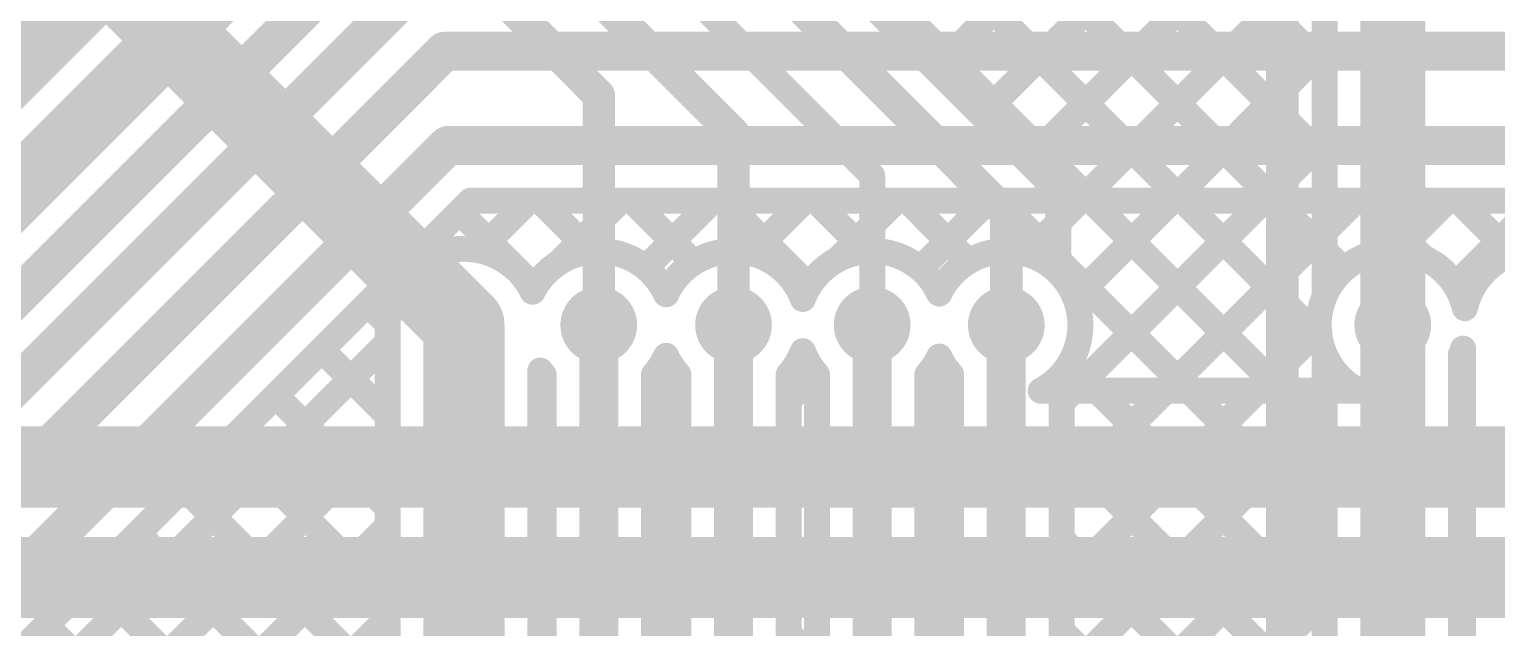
# Model space of a CAD drawing. Header units: millimetres. Extents: x 0 to 214, y 0 to 214.
# Drawn here: x 4.8132 to 5.265, y 2.8385 to 3.0228 of the extents above; entities that cross this region are included whole.
import ezdxf

# ---------------------------------------------------------------- set-up
doc = ezdxf.new("R2010")
doc.units = ezdxf.units.MM
doc.header["$MEASUREMENT"] = 0
for name, color, linetype in [('BottomLayer', 5, 'Continuous'), ('BottomSolder', 6, 'Continuous'), ('Mechanical1', 6, 'Continuous'), ('TopLayer', 1, 'Continuous'), ('TopSolder', 216, 'Continuous'), ('ViaHoleLayer', 16, 'Continuous')]:
    doc.layers.add(name, color=color, linetype=linetype)

msp = doc.modelspace()

# ---------------------------------------------------------------- hatches: boundary and pattern name
at = {"layer": 'BottomLayer'}
h = msp.add_hatch(color=5, dxfattribs=at)
edge = h.paths.add_edge_path()
edge.add_arc((4.947, 2.9317), 0.01181, 0, 360)
h = msp.add_hatch(color=5, dxfattribs=at)
edge = h.paths.add_edge_path()
edge.add_arc((4.9885, 2.9317), 0.01181, 0, 360)
h = msp.add_hatch(color=5, dxfattribs=at)
edge = h.paths.add_edge_path()
edge.add_arc((5.03, 2.9317), 0.01181, 0, 360)
h = msp.add_hatch(color=5, dxfattribs=at)
edge = h.paths.add_edge_path()
edge.add_arc((5.0727, 2.9317), 0.01181, 0, 360)
h = msp.add_hatch(color=5, dxfattribs=at)
edge = h.paths.add_edge_path()
edge.add_arc((5.114, 2.9317), 0.01181, 0, 360)
h = msp.add_hatch(color=5, dxfattribs=at)
edge = h.paths.add_edge_path()
edge.add_arc((5.233, 2.9317), 0.01181, 0, 360)
at = {"layer": 'BottomSolder'}
h = msp.add_hatch(color=6, dxfattribs=at)
edge = h.paths.add_edge_path()
edge.add_arc((4.947, 2.9317), 0.00991, 0, 360)
h = msp.add_hatch(color=6, dxfattribs=at)
edge = h.paths.add_edge_path()
edge.add_arc((4.9885, 2.9317), 0.00991, 0, 360)
h = msp.add_hatch(color=6, dxfattribs=at)
edge = h.paths.add_edge_path()
edge.add_arc((5.03, 2.9317), 0.00991, 0, 360)
h = msp.add_hatch(color=6, dxfattribs=at)
edge = h.paths.add_edge_path()
edge.add_arc((5.0727, 2.9317), 0.00991, 0, 360)
h = msp.add_hatch(color=6, dxfattribs=at)
edge = h.paths.add_edge_path()
edge.add_arc((5.114, 2.9317), 0.00991, 0, 360)
h = msp.add_hatch(color=6, dxfattribs=at)
edge = h.paths.add_edge_path()
edge.add_arc((5.233, 2.9317), 0.00991, 0, 360)
at = {"layer": 'TopLayer'}
h = msp.add_hatch(color=1, dxfattribs=at)
edge = h.paths.add_edge_path()
edge.add_arc((4.947, 2.9317), 0.01181, 0, 360)
h = msp.add_hatch(color=1, dxfattribs=at)
edge = h.paths.add_edge_path()
edge.add_arc((4.9885, 2.9317), 0.01181, 0, 360)
h = msp.add_hatch(color=1, dxfattribs=at)
edge = h.paths.add_edge_path()
edge.add_arc((5.03, 2.9317), 0.01181, 0, 360)
h = msp.add_hatch(color=1, dxfattribs=at)
edge = h.paths.add_edge_path()
edge.add_arc((5.0727, 2.9317), 0.01181, 0, 360)
h = msp.add_hatch(color=1, dxfattribs=at)
edge = h.paths.add_edge_path()
edge.add_arc((5.114, 2.9317), 0.01181, 0, 360)
h = msp.add_hatch(color=1, dxfattribs=at)
edge = h.paths.add_edge_path()
edge.add_arc((5.233, 2.9317), 0.01181, 0, 360)
at = {"layer": 'TopSolder'}
h = msp.add_hatch(color=216, dxfattribs=at)
edge = h.paths.add_edge_path()
edge.add_arc((4.947, 2.9317), 0.00991, 0, 360)
h = msp.add_hatch(color=216, dxfattribs=at)
edge = h.paths.add_edge_path()
edge.add_arc((4.9885, 2.9317), 0.00991, 0, 360)
h = msp.add_hatch(color=216, dxfattribs=at)
edge = h.paths.add_edge_path()
edge.add_arc((5.03, 2.9317), 0.00991, 0, 360)
h = msp.add_hatch(color=216, dxfattribs=at)
edge = h.paths.add_edge_path()
edge.add_arc((5.0727, 2.9317), 0.00991, 0, 360)
h = msp.add_hatch(color=216, dxfattribs=at)
edge = h.paths.add_edge_path()
edge.add_arc((5.114, 2.9317), 0.00991, 0, 360)
h = msp.add_hatch(color=216, dxfattribs=at)
edge = h.paths.add_edge_path()
edge.add_arc((5.233, 2.9317), 0.00991, 0, 360)
at = {"layer": 'ViaHoleLayer'}
h = msp.add_hatch(color=16, dxfattribs=at)
edge = h.paths.add_edge_path()
edge.add_arc((4.947, 2.9317), 0.00591, 0, 360)
h = msp.add_hatch(color=16, dxfattribs=at)
edge = h.paths.add_edge_path()
edge.add_arc((4.9885, 2.9317), 0.00591, 0, 360)
h = msp.add_hatch(color=16, dxfattribs=at)
edge = h.paths.add_edge_path()
edge.add_arc((5.03, 2.9317), 0.00591, 0, 360)
h = msp.add_hatch(color=16, dxfattribs=at)
edge = h.paths.add_edge_path()
edge.add_arc((5.0727, 2.9317), 0.00591, 0, 360)
h = msp.add_hatch(color=16, dxfattribs=at)
edge = h.paths.add_edge_path()
edge.add_arc((5.114, 2.9317), 0.00591, 0, 360)
h = msp.add_hatch(color=16, dxfattribs=at)
edge = h.paths.add_edge_path()
edge.add_arc((5.233, 2.9317), 0.00591, 0, 360)

# ---------------------------------------------------------------- linework, layer by layer
at = {"layer": 'BottomLayer'}
for points, const_width in [([(5.233, 2.9317), (5.233, 3.244)], 0.02), ([(5.212, 2.94061), (5.212, 3.2353)], 0.008), ([(4.90211, 3.208), (5.19861, 2.9115)], 0.008), ([(4.9304, 3.208), (5.21051, 2.92789)], 0.008), ([(4.95868, 3.208), (5.212, 2.95468)], 0.008), ([(4.98696, 3.208), (5.212, 2.98296)], 0.008), ([(5.01525, 3.208), (5.212, 3.01125)], 0.008), ([(4.91842, 3.1843), (5.1253, 2.97742)], 0.008), ([(4.9071, 3.173), (5.114, 2.9661)], 0.01), ([(5.07817, 3.02456), (5.212, 3.15839)], 0.008), ([(4.8984, 3.152), (5.0727, 2.9777)], 0.008), ([(4.8897, 3.131), (5.03, 2.9907)], 0.01), ([(5.09231, 3.01041), (5.212, 3.1301)], 0.008), ([(4.881, 3.11), (4.9885, 3.0025)], 0.01), ([(5.10645, 2.99627), (5.212, 3.10182)], 0.008), ([(5.12059, 2.98213), (5.212, 3.07354)], 0.008), ([(4.8427, 3.036), (4.947, 2.9317)], 0.025), ([(5.13, 2.96325), (5.212, 3.04525)], 0.008), ([(5.13519, 2.94015), (5.212, 3.01697)], 0.008), ([(4.9885, 2.9317), (4.9885, 3.0025)], 0.01), ([(5.03, 2.9317), (5.03, 2.9907)], 0.01), ([(5.13482, 2.9115), (5.212, 2.98868)], 0.008), ([(5.0727, 2.9317), (5.0727, 2.9777)], 0.008), ([(5.114, 2.9317), (5.114, 2.9661)], 0.01), ([(5.13, 2.94796), (5.13, 2.9661)], 0.008), ([(5.1631, 2.9115), (5.212, 2.9604)], 0.008), ([(5.13, 2.95183), (5.17033, 2.9115)], 0.008), ([(4.9885, 2.929), (4.9885, 2.9317)], 0.01), ([(5.03, 2.93), (5.03, 2.9317)], 0.01), ([(5.0727, 2.93), (5.0727, 2.9317)], 0.008), ([(5.114, 2.93), (5.114, 2.9317)], 0.01), ([(5.19139, 2.9115), (5.21023, 2.93034)], 0.008), ([(5.13357, 2.91998), (5.14204, 2.9115)], 0.008), ([(5.12459, 2.9115), (5.22241, 2.9115)], 0.008), ([(3.702, 2.888), (5.786, 2.888)], 0.025), ([(3.684, 2.854), (5.686, 2.854)], 0.025)]:
    msp.add_lwpolyline(points, dxfattribs=dict(at, const_width=const_width))
for points, const_width in [([(5.07617, 3.02456, 1), (5.08017, 3.02456, 1)], 0.004), ([(5.21, 3.01697, 1), (5.214, 3.01697, 1)], 0.004), ([(5.09031, 3.01041, 1), (5.09431, 3.01041, 1)], 0.004), ([(5.21, 3.01125, 1), (5.214, 3.01125, 1)], 0.004), ([(4.986, 3.0025, 1), (4.991, 3.0025, 1)], 0.005), ([(4.986, 3.0025, 1), (4.991, 3.0025, 1)], 0.005), ([(5.10445, 2.99627, 1), (5.10845, 2.99627, 1)], 0.004), ([(5.0275, 2.9907, 1), (5.0325, 2.9907, 1)], 0.005), ([(5.0275, 2.9907, 1), (5.0325, 2.9907, 1)], 0.005), ([(5.21, 2.98868, 1), (5.214, 2.98868, 1)], 0.004), ([(5.21, 2.98296, 1), (5.214, 2.98296, 1)], 0.004), ([(5.11859, 2.98213, 1), (5.12259, 2.98213, 1)], 0.004), ([(5.0707, 2.9777, 1), (5.0747, 2.9777, 1)], 0.004), ([(5.0707, 2.9777, 1), (5.0747, 2.9777, 1)], 0.004), ([(5.1233, 2.97742, 1), (5.1273, 2.97742, 1)], 0.004), ([(5.1233, 2.97742, 1), (5.1273, 2.97742, 1)], 0.004), ([(5.12331, 2.97741, 1), (5.12731, 2.97741, 1)], 0.004), ([(5.1115, 2.9661, 1), (5.1165, 2.9661, 1)], 0.005), ([(5.1115, 2.9661, 1), (5.1165, 2.9661, 1)], 0.005), ([(5.128, 2.9661, 1), (5.132, 2.9661, 1)], 0.004), ([(5.128, 2.9661, 1), (5.132, 2.9661, 1)], 0.004), ([(5.128, 2.9661, 1), (5.132, 2.9661, 1)], 0.004), ([(5.128, 2.96325, 1), (5.132, 2.96325, 1)], 0.004), ([(5.21, 2.9604, 1), (5.214, 2.9604, 1)], 0.004), ([(5.128, 2.95183, 1), (5.132, 2.95183, 1)], 0.004), ([(5.21, 2.95468, 1), (5.214, 2.95468, 1)], 0.004), ([(5.128, 2.94796, 1), (5.132, 2.94796, 1)], 0.004), ([(5.128, 2.94796, 1), (5.132, 2.94796, 1)], 0.004), ([(4.94075, 2.9317, 1), (4.95325, 2.9317, 1)], 0.0125), ([(5.13319, 2.94015, 1), (5.13719, 2.94015, 1)], 0.004), ([(5.21, 2.94061, 1), (5.214, 2.94061, 1)], 0.004), ([(5.21, 2.94061, 1), (5.214, 2.94061, 1)], 0.004), ([(5.228, 2.9317, 1), (5.238, 2.9317, 1)], 0.01), ([(4.986, 2.9317, 1), (4.991, 2.9317, 1)], 0.005), ([(4.986, 2.9317, 1), (4.991, 2.9317, 1)], 0.005), ([(4.986, 2.929, 1), (4.991, 2.929, 1)], 0.005), ([(5.0275, 2.9317, 1), (5.0325, 2.9317, 1)], 0.005), ([(5.0275, 2.9317, 1), (5.0325, 2.9317, 1)], 0.005), ([(5.0275, 2.93, 1), (5.0325, 2.93, 1)], 0.005), ([(5.0707, 2.9317, 1), (5.0747, 2.9317, 1)], 0.004), ([(5.0707, 2.9317, 1), (5.0747, 2.9317, 1)], 0.004), ([(5.0707, 2.93, 1), (5.0747, 2.93, 1)], 0.004), ([(5.1115, 2.9317, 1), (5.1165, 2.9317, 1)], 0.005), ([(5.1115, 2.9317, 1), (5.1165, 2.9317, 1)], 0.005), ([(5.1115, 2.93, 1), (5.1165, 2.93, 1)], 0.005), ([(5.13481, 2.9317, 1), (5.13881, 2.9317, 1)], 0.004), ([(5.13481, 2.9317, 1), (5.13881, 2.9317, 1)], 0.004), ([(5.20823, 2.93034, 1), (5.21223, 2.93034, 1)], 0.004), ([(5.20851, 2.92789, 1), (5.21251, 2.92789, 1)], 0.004), ([(5.13157, 2.91998, 1), (5.13557, 2.91998, 1)], 0.004), ([(5.12259, 2.9115, 1), (5.12659, 2.9115, 1)], 0.004), ([(5.12259, 2.9115, 1), (5.12659, 2.9115, 1)], 0.004), ([(5.13282, 2.9115, 1), (5.13682, 2.9115, 1)], 0.004), ([(5.14004, 2.9115, 1), (5.14404, 2.9115, 1)], 0.004), ([(5.1611, 2.9115, 1), (5.1651, 2.9115, 1)], 0.004), ([(5.16833, 2.9115, 1), (5.17233, 2.9115, 1)], 0.004), ([(5.18939, 2.9115, 1), (5.19339, 2.9115, 1)], 0.004), ([(5.19661, 2.9115, 1), (5.20061, 2.9115, 1)], 0.004), ([(5.22041, 2.9115, 1), (5.22441, 2.9115, 1)], 0.004), ([(5.22041, 2.9115, 1), (5.22441, 2.9115, 1)], 0.004)]:
    msp.add_lwpolyline(points, format="xyb", close=True, dxfattribs=dict(at, const_width=const_width))
at = {"layer": 'BottomLayer', "const_width": 0.008}
for points in [[(5.1253, 2.97742, -0.199231), (5.13, 2.9661)], [(5.12531, 2.97741, -0.198912), (5.13, 2.9661)], [(5.13, 2.94796, -0.200996), (5.13681, 2.9317)], [(5.22241, 2.9115, -0.390505), (5.212, 2.94061)], [(5.13681, 2.9317, -0.278917), (5.12459, 2.9115)]]:
    msp.add_lwpolyline(points, format="xyb", dxfattribs=at)
at = {"layer": 'Mechanical1', "const_width": 0.01}
msp.add_lwpolyline([(5.199, 2.428), (5.199, 3.6285)], dxfattribs=at)
at = {"layer": 'TopLayer'}
for points, const_width in [([(4.40142, 2.603), (5.51042, 3.712)], 0.02), ([(4.3956, 2.559), (5.5216, 3.685)], 0.02), ([(4.28913, 2.42), (5.53013, 3.661)], 0.012), ([(4.288, 2.392), (5.52378, 3.62778)], 0.012), ([(4.255, 2.33), (4.941, 3.016)], 0.012), ([(4.941, 3.016), (5.41, 3.016)], 0.012), ([(4.257, 2.302), (4.942, 2.987)], 0.012), ([(4.942, 2.987), (5.63438, 2.987)], 0.012), ([(4.64504, 2.666), (4.94904, 2.97)], 0.008), ([(4.94904, 2.97), (5.62379, 2.97)], 0.008), ([(4.95176, 2.95472), (4.96704, 2.97)], 0.008), ([(4.97041, 2.97), (4.98603, 2.95438)], 0.008), ([(4.97631, 2.95099), (4.99533, 2.97)], 0.008), ([(4.99869, 2.97), (5.01775, 2.95094)], 0.008), ([(5.00296, 2.94935), (5.02361, 2.97)], 0.008), ([(5.02697, 2.97), (5.05329, 2.94369)], 0.008), ([(5.03569, 2.95379), (5.0519, 2.97)], 0.008), ([(5.05526, 2.97), (5.07082, 2.95444)], 0.008), ([(5.06206, 2.95188), (5.08018, 2.97)], 0.008), ([(5.08354, 2.97), (5.10227, 2.95127)], 0.008), ([(5.08751, 2.94905), (5.10846, 2.97)], 0.008), ([(5.11183, 2.97), (5.212, 2.86983)], 0.008), ([(5.12036, 2.95361), (5.13675, 2.97)], 0.008), ([(5.131, 2.8794), (5.2216, 2.97)], 0.008), ([(5.131, 2.90768), (5.19332, 2.97)], 0.008), ([(5.13519, 2.94015), (5.16503, 2.97)], 0.008), ([(5.14011, 2.97), (5.212, 2.89811)], 0.008), ([(5.1684, 2.97), (5.21051, 2.92789)], 0.008), ([(5.19668, 2.97), (5.21789, 2.94879)], 0.008), ([(5.22496, 2.97), (5.24254, 2.95242)], 0.008), ([(5.23436, 2.95447), (5.24989, 2.97)], 0.008), ([(5.2522, 2.94403), (5.27817, 2.97)], 0.008), ([(5.25325, 2.97), (5.26963, 2.95361)], 0.008), ([(4.94558, 2.96654), (4.96884, 2.94328)], 0.008), ([(4.9173, 2.93826), (4.9235, 2.93205)], 0.008), ([(4.947, 2.451), (4.947, 2.9317)], 0.025), ([(4.9885, 2.65), (4.9885, 2.9317)], 0.012), ([(5.03, 2.65), (5.03, 2.9317)], 0.012), ([(5.0727, 2.65), (5.0727, 2.9317)], 0.012), ([(5.114, 2.65), (5.114, 2.9317)], 0.012), ([(5.233, 2.65), (5.233, 2.928)], 0.02), ([(4.9235, 2.451), (4.9235, 2.9317)], 0.008), ([(5.131, 2.85111), (5.21023, 2.93034)], 0.008), ([(4.66885, 2.67181), (4.9235, 2.92646)], 0.008), ([(4.90316, 2.92411), (4.9235, 2.90377)], 0.008), ([(5.25463, 2.65724), (5.25463, 2.92446)], 0.008), ([(5.04924, 2.91945), (5.0557, 2.91299)], 0.008), ([(5.13357, 2.91998), (5.212, 2.84154)], 0.008), ([(5.212, 2.65891), (5.212, 2.9228)], 0.008), ([(5.254, 2.65891), (5.254, 2.9228)], 0.008), ([(4.9705, 2.66401), (4.9705, 2.91769)], 0.008), ([(4.9715, 2.66521), (4.9715, 2.91649)], 0.008), ([(5.0055, 2.66521), (5.0055, 2.91649)], 0.008), ([(5.013, 2.66521), (5.013, 2.91649)], 0.008), ([(5.047, 2.90854), (5.05535, 2.91689)], 0.008), ([(5.047, 2.66521), (5.047, 2.91649)], 0.008), ([(5.0557, 2.66521), (5.0557, 2.91649)], 0.008), ([(5.0897, 2.66521), (5.0897, 2.91649)], 0.008), ([(5.097, 2.66521), (5.097, 2.91649)], 0.008), ([(5.131, 2.66521), (5.131, 2.91649)], 0.008), ([(4.88901, 2.90997), (4.9235, 2.87548)], 0.008), ([(5.0055, 2.90662), (5.013, 2.89912)], 0.008), ([(5.0897, 2.90728), (5.097, 2.89997)], 0.008), ([(5.0055, 2.89532), (5.013, 2.90282)], 0.008), ([(5.0897, 2.89467), (5.097, 2.90197)], 0.008), ([(5.131, 2.82283), (5.212, 2.90383)], 0.008), ([(4.68757, 2.66224), (4.9235, 2.89817)], 0.008), ([(4.87487, 2.89583), (4.9235, 2.8472)], 0.008), ([(5.047, 2.89341), (5.0557, 2.88471)], 0.008), ([(5.131, 2.89426), (5.212, 2.81326)], 0.008), ([(5.047, 2.88025), (5.0557, 2.88895)], 0.008), ([(4.86073, 2.88169), (4.9235, 2.81892)], 0.008), ([(5.0897, 2.87899), (5.097, 2.87169)], 0.008), ([(5.0055, 2.87834), (5.013, 2.87084)], 0.008), ([(5.0055, 2.86704), (5.013, 2.87454)], 0.008), ([(5.131, 2.79455), (5.212, 2.87555)], 0.008), ([(4.613, 2.55939), (4.9235, 2.86989)], 0.008), ([(5.0897, 2.86638), (5.097, 2.87368)], 0.008), ([(4.84659, 2.86755), (4.9235, 2.79063)], 0.008), ([(5.131, 2.86597), (5.212, 2.78497)], 0.008), ([(5.047, 2.86512), (5.0557, 2.85642)], 0.008), ([(5.047, 2.85197), (5.0557, 2.86067)], 0.008), ([(4.83244, 2.8534), (4.9235, 2.76235)], 0.008), ([(5.0055, 2.85005), (5.013, 2.84255)], 0.008), ([(5.0897, 2.85071), (5.097, 2.84341)], 0.008), ([(5.131, 2.76626), (5.212, 2.84726)], 0.008), ([(5.0055, 2.83875), (5.013, 2.84625)], 0.008), ([(5.0897, 2.8381), (5.097, 2.8454)], 0.008), ([(4.613, 2.5311), (4.9235, 2.8416)], 0.008), ([(4.8183, 2.83926), (4.9235, 2.73406)], 0.008), ([(5.047, 2.83684), (5.0557, 2.82814)], 0.008), ([(5.131, 2.83769), (5.212, 2.75669)], 0.008)]:
    msp.add_lwpolyline(points, dxfattribs=dict(at, const_width=const_width))
for points, const_width in [([(4.938, 3.016, 1), (4.944, 3.016, 1)], 0.006), ([(4.938, 3.016, 1), (4.944, 3.016, 1)], 0.006), ([(4.939, 2.987, 1), (4.945, 2.987, 1)], 0.006), ([(4.939, 2.987, 1), (4.945, 2.987, 1)], 0.006), ([(4.94704, 2.97, 1), (4.95104, 2.97, 1)], 0.004), ([(4.94704, 2.97, 1), (4.95104, 2.97, 1)], 0.004), ([(4.96504, 2.97, 1), (4.96904, 2.97, 1)], 0.004), ([(4.96841, 2.97, 1), (4.97241, 2.97, 1)], 0.004), ([(4.99333, 2.97, 1), (4.99733, 2.97, 1)], 0.004), ([(4.99669, 2.97, 1), (5.00069, 2.97, 1)], 0.004), ([(5.02161, 2.97, 1), (5.02561, 2.97, 1)], 0.004), ([(5.02497, 2.97, 1), (5.02897, 2.97, 1)], 0.004), ([(5.0499, 2.97, 1), (5.0539, 2.97, 1)], 0.004), ([(5.05326, 2.97, 1), (5.05726, 2.97, 1)], 0.004), ([(5.07818, 2.97, 1), (5.08218, 2.97, 1)], 0.004), ([(5.08154, 2.97, 1), (5.08554, 2.97, 1)], 0.004), ([(5.10646, 2.97, 1), (5.11046, 2.97, 1)], 0.004), ([(5.10983, 2.97, 1), (5.11383, 2.97, 1)], 0.004), ([(5.13475, 2.97, 1), (5.13875, 2.97, 1)], 0.004), ([(5.13811, 2.97, 1), (5.14211, 2.97, 1)], 0.004), ([(5.16303, 2.97, 1), (5.16703, 2.97, 1)], 0.004), ([(5.1664, 2.97, 1), (5.1704, 2.97, 1)], 0.004), ([(5.19132, 2.97, 1), (5.19532, 2.97, 1)], 0.004), ([(5.19468, 2.97, 1), (5.19868, 2.97, 1)], 0.004), ([(5.2196, 2.97, 1), (5.2236, 2.97, 1)], 0.004), ([(5.22296, 2.97, 1), (5.22696, 2.97, 1)], 0.004), ([(5.24789, 2.97, 1), (5.25189, 2.97, 1)], 0.004), ([(5.25125, 2.97, 1), (5.25525, 2.97, 1)], 0.004), ([(4.94358, 2.96654, 1), (4.94758, 2.96654, 1)], 0.004), ([(4.94976, 2.95472, 1), (4.95376, 2.95472, 1)], 0.004), ([(4.98403, 2.95438, 1), (4.98803, 2.95438, 1)], 0.004), ([(5.03369, 2.95379, 1), (5.03769, 2.95379, 1)], 0.004), ([(5.06006, 2.95188, 1), (5.06406, 2.95188, 1)], 0.004), ([(5.06882, 2.95444, 1), (5.07282, 2.95444, 1)], 0.004), ([(5.10027, 2.95127, 1), (5.10427, 2.95127, 1)], 0.004), ([(5.11836, 2.95361, 1), (5.12236, 2.95361, 1)], 0.004), ([(5.23236, 2.95447, 1), (5.23636, 2.95447, 1)], 0.004), ([(5.24054, 2.95242, 1), (5.24454, 2.95242, 1)], 0.004), ([(4.97431, 2.95099, 1), (4.97831, 2.95099, 1)], 0.004), ([(5.00096, 2.94935, 1), (5.00496, 2.94935, 1)], 0.004), ([(5.01575, 2.95094, 1), (5.01975, 2.95094, 1)], 0.004), ([(5.08551, 2.94905, 1), (5.08951, 2.94905, 1)], 0.004), ([(5.21589, 2.94879, 1), (5.21989, 2.94879, 1)], 0.004), ([(4.96613, 2.94198, 1), (4.97013, 2.94198, 1)], 0.004), ([(4.96613, 2.94198, 1), (4.97013, 2.94198, 1)], 0.004), ([(4.96684, 2.94328, 1), (4.97084, 2.94328, 1)], 0.004), ([(5.05129, 2.94369, 1), (5.05529, 2.94369, 1)], 0.004), ([(5.2502, 2.94403, 1), (5.2542, 2.94403, 1)], 0.004), ([(4.9153, 2.93826, 1), (4.9193, 2.93826, 1)], 0.004), ([(4.94075, 2.9317, 1), (4.95325, 2.9317, 1)], 0.0125), ([(5.00725, 2.94118, 1), (5.01125, 2.94118, 1)], 0.004), ([(5.00725, 2.94118, 1), (5.01125, 2.94118, 1)], 0.004), ([(5.04935, 2.93974, 1), (5.05335, 2.93974, 1)], 0.004), ([(5.04935, 2.93974, 1), (5.05335, 2.93974, 1)], 0.004), ([(5.09135, 2.94139, 1), (5.09535, 2.94139, 1)], 0.004), ([(5.09135, 2.94139, 1), (5.09535, 2.94139, 1)], 0.004), ([(5.13319, 2.94015, 1), (5.13719, 2.94015, 1)], 0.004), ([(4.9855, 2.9317, 1), (4.9915, 2.9317, 1)], 0.006), ([(5.027, 2.9317, 1), (5.033, 2.9317, 1)], 0.006), ([(5.0697, 2.9317, 1), (5.0757, 2.9317, 1)], 0.006), ([(5.111, 2.9317, 1), (5.117, 2.9317, 1)], 0.006), ([(5.228, 2.928, 1), (5.238, 2.928, 1)], 0.01), ([(5.25321, 2.9369, 1), (5.25721, 2.9369, 1)], 0.004), ([(5.25321, 2.9369, 1), (5.25721, 2.9369, 1)], 0.004), ([(4.9215, 2.93205, 1), (4.9255, 2.93205, 1)], 0.004), ([(4.9215, 2.9317, 1), (4.9255, 2.9317, 1)], 0.004), ([(4.9215, 2.9317, 1), (4.9255, 2.9317, 1)], 0.004), ([(5.13481, 2.9317, 1), (5.13881, 2.9317, 1)], 0.004), ([(5.13481, 2.9317, 1), (5.13881, 2.9317, 1)], 0.004), ([(5.20823, 2.93034, 1), (5.21223, 2.93034, 1)], 0.004), ([(4.90116, 2.92411, 1), (4.90516, 2.92411, 1)], 0.004), ([(4.9215, 2.92646, 1), (4.9255, 2.92646, 1)], 0.004), ([(5.20851, 2.92789, 1), (5.21251, 2.92789, 1)], 0.004), ([(5.25263, 2.92446, 1), (5.25663, 2.92446, 1)], 0.004), ([(5.00725, 2.92223, 1), (5.01125, 2.92223, 1)], 0.004), ([(5.00725, 2.92223, 1), (5.01125, 2.92223, 1)], 0.004), ([(5.04724, 2.91945, 1), (5.05124, 2.91945, 1)], 0.004), ([(5.04935, 2.92367, 1), (5.05335, 2.92367, 1)], 0.004), ([(5.04935, 2.92367, 1), (5.05335, 2.92367, 1)], 0.004), ([(5.09135, 2.92201, 1), (5.09535, 2.92201, 1)], 0.004), ([(5.09135, 2.92201, 1), (5.09535, 2.92201, 1)], 0.004), ([(5.13157, 2.91998, 1), (5.13557, 2.91998, 1)], 0.004), ([(5.21, 2.9228, 1), (5.214, 2.9228, 1)], 0.004), ([(5.21, 2.9228, 1), (5.214, 2.9228, 1)], 0.004), ([(5.252, 2.9228, 1), (5.256, 2.9228, 1)], 0.004), ([(4.9685, 2.91769, 1), (4.9725, 2.91769, 1)], 0.004), ([(4.9695, 2.91649, 1), (4.9735, 2.91649, 1)], 0.004), ([(5.0035, 2.91649, 1), (5.0075, 2.91649, 1)], 0.004), ([(5.0035, 2.91649, 1), (5.0075, 2.91649, 1)], 0.004), ([(5.011, 2.91649, 1), (5.015, 2.91649, 1)], 0.004), ([(5.011, 2.91649, 1), (5.015, 2.91649, 1)], 0.004), ([(5.045, 2.91649, 1), (5.049, 2.91649, 1)], 0.004), ([(5.045, 2.91649, 1), (5.049, 2.91649, 1)], 0.004), ([(5.05335, 2.91689, 1), (5.05735, 2.91689, 1)], 0.004), ([(5.0537, 2.91649, 1), (5.0577, 2.91649, 1)], 0.004), ([(5.0537, 2.91649, 1), (5.0577, 2.91649, 1)], 0.004), ([(5.0877, 2.91649, 1), (5.0917, 2.91649, 1)], 0.004), ([(5.0877, 2.91649, 1), (5.0917, 2.91649, 1)], 0.004), ([(5.095, 2.91649, 1), (5.099, 2.91649, 1)], 0.004), ([(5.095, 2.91649, 1), (5.099, 2.91649, 1)], 0.004), ([(5.129, 2.91649, 1), (5.133, 2.91649, 1)], 0.004), ([(5.129, 2.91649, 1), (5.133, 2.91649, 1)], 0.004), ([(5.0537, 2.91299, 1), (5.0577, 2.91299, 1)], 0.004), ([(4.88701, 2.90997, 1), (4.89101, 2.90997, 1)], 0.004), ([(5.0035, 2.90662, 1), (5.0075, 2.90662, 1)], 0.004), ([(5.045, 2.90854, 1), (5.049, 2.90854, 1)], 0.004), ([(5.0877, 2.90728, 1), (5.0917, 2.90728, 1)], 0.004), ([(5.129, 2.90768, 1), (5.133, 2.90768, 1)], 0.004), ([(4.9215, 2.90377, 1), (4.9255, 2.90377, 1)], 0.004), ([(5.011, 2.90282, 1), (5.015, 2.90282, 1)], 0.004), ([(5.095, 2.90197, 1), (5.099, 2.90197, 1)], 0.004), ([(5.21, 2.90383, 1), (5.214, 2.90383, 1)], 0.004), ([(4.9215, 2.89817, 1), (4.9255, 2.89817, 1)], 0.004), ([(5.011, 2.89912, 1), (5.015, 2.89912, 1)], 0.004), ([(5.095, 2.89997, 1), (5.099, 2.89997, 1)], 0.004), ([(5.21, 2.89811, 1), (5.214, 2.89811, 1)], 0.004), ([(4.87287, 2.89583, 1), (4.87687, 2.89583, 1)], 0.004), ([(5.0035, 2.89532, 1), (5.0075, 2.89532, 1)], 0.004), ([(5.045, 2.89341, 1), (5.049, 2.89341, 1)], 0.004), ([(5.0877, 2.89467, 1), (5.0917, 2.89467, 1)], 0.004), ([(5.129, 2.89426, 1), (5.133, 2.89426, 1)], 0.004), ([(5.0537, 2.88895, 1), (5.0577, 2.88895, 1)], 0.004), ([(5.0537, 2.88471, 1), (5.0577, 2.88471, 1)], 0.004), ([(4.85873, 2.88169, 1), (4.86273, 2.88169, 1)], 0.004), ([(5.045, 2.88025, 1), (5.049, 2.88025, 1)], 0.004), ([(5.0877, 2.87899, 1), (5.0917, 2.87899, 1)], 0.004), ([(5.129, 2.8794, 1), (5.133, 2.8794, 1)], 0.004), ([(4.9215, 2.87548, 1), (4.9255, 2.87548, 1)], 0.004), ([(5.0035, 2.87834, 1), (5.0075, 2.87834, 1)], 0.004), ([(5.011, 2.87454, 1), (5.015, 2.87454, 1)], 0.004), ([(5.21, 2.87555, 1), (5.214, 2.87555, 1)], 0.004), ([(4.9215, 2.86989, 1), (4.9255, 2.86989, 1)], 0.004), ([(5.011, 2.87084, 1), (5.015, 2.87084, 1)], 0.004), ([(5.095, 2.87368, 1), (5.099, 2.87368, 1)], 0.004), ([(5.095, 2.87169, 1), (5.099, 2.87169, 1)], 0.004), ([(5.21, 2.86983, 1), (5.214, 2.86983, 1)], 0.004), ([(4.84459, 2.86755, 1), (4.84859, 2.86755, 1)], 0.004), ([(5.0035, 2.86704, 1), (5.0075, 2.86704, 1)], 0.004), ([(5.0877, 2.86638, 1), (5.0917, 2.86638, 1)], 0.004), ([(5.129, 2.86597, 1), (5.133, 2.86597, 1)], 0.004), ([(5.045, 2.86512, 1), (5.049, 2.86512, 1)], 0.004), ([(5.0537, 2.86067, 1), (5.0577, 2.86067, 1)], 0.004), ([(5.0537, 2.85642, 1), (5.0577, 2.85642, 1)], 0.004), ([(4.83044, 2.8534, 1), (4.83444, 2.8534, 1)], 0.004), ([(5.045, 2.85197, 1), (5.049, 2.85197, 1)], 0.004), ([(4.9215, 2.8472, 1), (4.9255, 2.8472, 1)], 0.004), ([(5.0035, 2.85005, 1), (5.0075, 2.85005, 1)], 0.004), ([(5.0877, 2.85071, 1), (5.0917, 2.85071, 1)], 0.004), ([(5.129, 2.85111, 1), (5.133, 2.85111, 1)], 0.004), ([(5.21, 2.84726, 1), (5.214, 2.84726, 1)], 0.004), ([(5.011, 2.84625, 1), (5.015, 2.84625, 1)], 0.004), ([(5.011, 2.84255, 1), (5.015, 2.84255, 1)], 0.004), ([(5.095, 2.8454, 1), (5.099, 2.8454, 1)], 0.004), ([(5.095, 2.84341, 1), (5.099, 2.84341, 1)], 0.004), ([(4.8163, 2.83926, 1), (4.8203, 2.83926, 1)], 0.004), ([(4.9215, 2.8416, 1), (4.9255, 2.8416, 1)], 0.004), ([(5.0035, 2.83875, 1), (5.0075, 2.83875, 1)], 0.004), ([(5.0877, 2.8381, 1), (5.0917, 2.8381, 1)], 0.004), ([(5.21, 2.84154, 1), (5.214, 2.84154, 1)], 0.004), ([(5.045, 2.83684, 1), (5.049, 2.83684, 1)], 0.004), ([(5.129, 2.83769, 1), (5.133, 2.83769, 1)], 0.004)]:
    msp.add_lwpolyline(points, format="xyb", close=True, dxfattribs=dict(at, const_width=const_width))
at = {"layer": 'TopLayer', "const_width": 0.008}
for points in [[(4.9235, 2.9317, -0.795943), (4.96813, 2.94198)], [(4.96813, 2.94198, -0.629024), (5.00925, 2.94118)], [(5.00925, 2.94118, -0.667132), (5.05135, 2.93974)], [(5.05135, 2.93974, -0.663396), (5.09335, 2.94139)], [(5.09335, 2.94139, -0.801606), (5.13681, 2.9317)], [(5.212, 2.9228, -1.089614), (5.25521, 2.9369)], [(5.25521, 2.9369, -0.894341), (5.30163, 2.9317)], [(5.13681, 2.9317, -0.184522), (5.131, 2.91649)], [(5.00925, 2.92223, -0.075523), (5.0055, 2.91649)], [(5.013, 2.91649, -0.075523), (5.00925, 2.92223)], [(5.05135, 2.92367, -0.09275), (5.047, 2.91649)], [(5.0557, 2.91649, -0.09275), (5.05135, 2.92367)], [(5.09335, 2.92201, -0.07292), (5.0897, 2.91649)], [(5.097, 2.91649, -0.07292), (5.09335, 2.92201)]]:
    msp.add_lwpolyline(points, format="xyb", dxfattribs=at)

doc.saveas('drawing.dxf')
